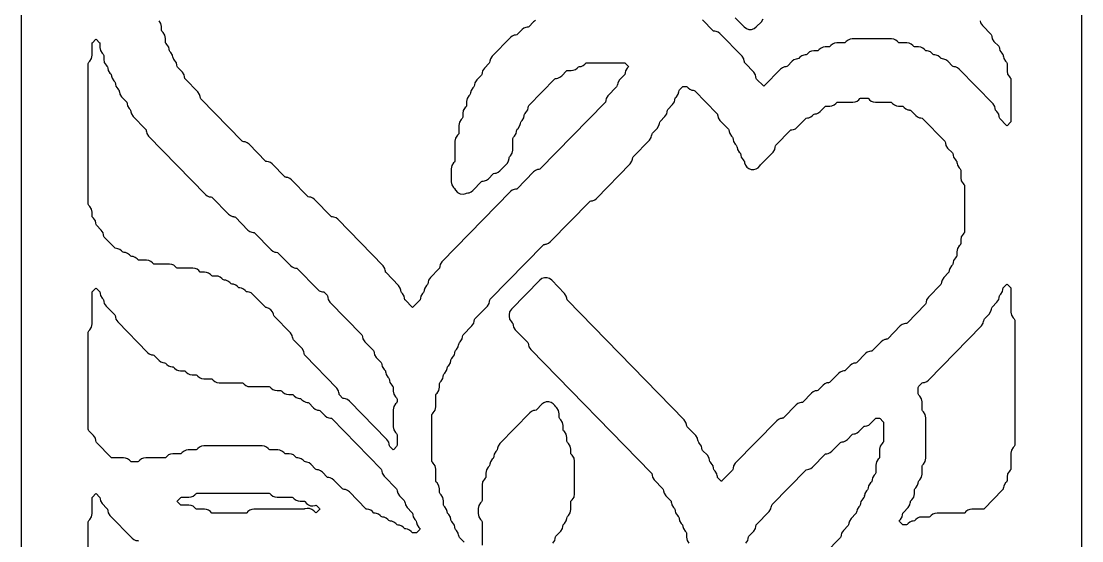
# Model space of a CAD drawing. Header units: millimetres. Extents: x 10 to 410, y 18 to 283.
# Drawn here: x 10 to 73.3, y 199.1 to 230.1 of the extents above; entities that cross this region are included whole.
import ezdxf

# ---------------------------------------------------------------- set-up
doc = ezdxf.new("R2010")
doc.units = ezdxf.units.MM
doc.layers.add('CUT', color=1, linetype='Continuous')

msp = doc.modelspace()

# ---------------------------------------------------------------- linework, layer by layer
at = {"layer": 'CUT'}
for points in [[(60.134, 157), (60.134, 160), (73.2679, 160), (73.2679, 280), (60.134, 280), (60.134, 283), (52.134, 283), (52.134, 280), (31.134, 280), (31.134, 283), (23.134, 283), (23.134, 280), (10, 280), (10, 160), (23.134, 160), (23.134, 157), (31.134, 157), (31.134, 160), (52.134, 160), (52.134, 157)], [(14.088, 227.7533), (14.1933, 227.914), (14.2303, 228.1026), (14.2303, 228.7936), (14.2391, 228.8385), (14.2642, 228.8768), (14.4327, 229.0493), (14.4606, 229.07), (14.4885, 229.0493), (14.657, 228.8768), (14.6821, 228.8385), (14.6908, 228.7936), (14.6908, 228.5742), (14.7278, 228.3856), (14.8331, 228.2248), (14.8872, 228.1694), (14.9123, 228.1312), (14.9211, 228.0862), (14.9211, 227.8668), (14.9581, 227.6782), (15.0634, 227.5175), (15.1175, 227.4621), (15.1426, 227.4238), (15.1607, 227.3313), (15.1638, 227.3319), (15.1884, 227.2066), (15.2937, 227.0459), (15.3478, 226.9905), (15.3729, 226.9522), (15.391, 226.8597), (15.3941, 226.8603), (15.4186, 226.735), (15.524, 226.5743), (15.5781, 226.5189), (15.6032, 226.4806), (15.6213, 226.3881), (15.6244, 226.3887), (15.6489, 226.2635), (15.7543, 226.1027), (15.8084, 226.0473), (15.8335, 226.009), (15.8516, 225.9165), (15.8547, 225.9171), (15.8792, 225.7919), (15.9846, 225.6311), (16.2689, 225.34), (16.294, 225.3017), (16.3122, 225.2092), (16.3152, 225.2098), (16.3398, 225.0845), (16.4451, 224.9238), (16.4992, 224.8684), (16.5243, 224.8301), (16.5424, 224.7376), (16.5455, 224.7382), (16.5701, 224.6129), (16.6754, 224.4522), (17.4204, 223.6894), (17.4455, 223.6512), (17.4636, 223.5586), (17.4667, 223.5592), (17.4912, 223.434), (17.5965, 223.2733), (20.9916, 219.797), (21.0959, 219.7153), (21.218, 219.6639), (21.3031, 219.6525), (21.3028, 219.6507), (21.3673, 219.6421), (21.3923, 219.6225), (22.3733, 218.618), (22.4776, 218.5363), (22.5997, 218.4849), (22.6848, 218.4736), (22.6845, 218.4718), (22.749, 218.4632), (22.774, 218.4436), (23.5248, 217.6749), (23.6291, 217.5932), (23.7512, 217.5418), (23.8362, 217.5304), (23.8359, 217.5286), (23.9004, 217.52), (23.9254, 217.5004), (24.9065, 216.4959), (25.0108, 216.4142), (25.1329, 216.3628), (25.2179, 216.3515), (25.2176, 216.3497), (25.2821, 216.3411), (25.3071, 216.3215), (26.0579, 215.5528), (26.1622, 215.4711), (26.2843, 215.4197), (26.3693, 215.4083), (26.369, 215.4065), (26.4335, 215.3979), (26.4585, 215.3783), (27.6699, 214.138), (27.7742, 214.0563), (27.8963, 214.0049), (27.9813, 213.9936), (27.981, 213.9918), (28.0455, 213.9832), (28.0705, 213.9636), (28.2437, 213.7863), (28.2688, 213.748), (28.2869, 213.6555), (28.29, 213.6561), (28.3145, 213.5308), (28.4198, 213.3701), (30.3162, 211.4284), (30.3413, 211.3901), (30.3594, 211.2976), (30.3625, 211.2982), (30.387, 211.1729), (30.4924, 211.0122), (31.0071, 210.4852), (31.0322, 210.4469), (31.0503, 210.3544), (31.0534, 210.355), (31.0779, 210.2298), (31.1832, 210.069), (31.4676, 209.7779), (31.4927, 209.7396), (31.5108, 209.6471), (31.5139, 209.6477), (31.5385, 209.5224), (31.6438, 209.3617), (31.6979, 209.3063), (31.723, 209.268), (31.7411, 209.1755), (31.7442, 209.1761), (31.7687, 209.0508), (31.8741, 208.8901), (31.9282, 208.8347), (31.9533, 208.7964), (31.9714, 208.7039), (31.9745, 208.7045), (31.999, 208.5793), (32.1044, 208.4185), (32.1585, 208.3631), (32.1836, 208.3248), (32.1924, 208.2799), (32.1924, 208.0605), (32.2293, 207.8719), (32.3347, 207.7111), (32.3888, 207.6558), (32.4139, 207.6175), (32.4226, 207.5726), (32.4226, 207.4338), (32.4139, 207.3888), (32.3888, 207.3506), (32.3347, 207.2952), (32.2293, 207.1344), (32.1924, 206.9458), (32.1924, 205.9384), (32.2293, 205.7498), (32.3347, 205.589), (32.3888, 205.5336), (32.4139, 205.4954), (32.4226, 205.4504), (32.4226, 204.8401), (32.4139, 204.7952), (32.3888, 204.7569), (32.2203, 204.5844), (32.1924, 204.5637), (32.1645, 204.5844), (31.996, 204.7569), (31.9709, 204.7952), (31.9528, 204.8877), (31.9497, 204.8871), (31.9251, 205.0123), (31.8198, 205.1731), (29.5761, 207.4704), (29.4718, 207.5521), (29.3497, 207.6035), (29.2647, 207.6149), (29.2649, 207.6166), (29.2005, 207.6253), (29.1754, 207.6449), (29.0023, 207.8221), (28.9772, 207.8604), (28.9591, 207.9529), (28.956, 207.9523), (28.9315, 208.0776), (28.8261, 208.2383), (26.9297, 210.18), (26.9047, 210.2183), (26.8865, 210.3108), (26.8834, 210.3102), (26.8589, 210.4355), (26.7536, 210.5962), (26.2389, 211.1232), (26.2138, 211.1615), (26.1957, 211.254), (26.1926, 211.2534), (26.1681, 211.3786), (26.0627, 211.5394), (25.0875, 212.5379), (25.0624, 212.5762), (25.0489, 212.645), (24.9959, 212.7906), (24.9009, 212.9129), (24.773, 213.0004), (24.6245, 213.0445), (24.5948, 213.0484), (24.5698, 213.068), (23.819, 213.8367), (23.7147, 213.9184), (23.5926, 213.9698), (23.5076, 213.9812), (23.5078, 213.983), (23.4434, 213.9916), (23.4184, 214.0112), (23.3585, 214.0725), (23.2542, 214.1542), (23.1321, 214.2056), (23.047, 214.217), (23.0473, 214.2188), (22.9828, 214.2274), (22.9578, 214.247), (22.8979, 214.3083), (22.7936, 214.39), (22.6715, 214.4414), (22.5865, 214.4528), (22.5867, 214.4545), (22.5222, 214.4632), (22.4972, 214.4827), (22.4373, 214.5441), (22.333, 214.6258), (22.2109, 214.6772), (22.1259, 214.6885), (22.1261, 214.6903), (22.0617, 214.6989), (22.0367, 214.7185), (21.9768, 214.7799), (21.8725, 214.8616), (21.7504, 214.913), (21.6191, 214.9305), (21.4023, 214.9305), (21.3708, 214.9347), (21.3458, 214.9543), (21.2859, 215.0157), (21.1816, 215.0973), (21.0595, 215.1488), (20.9282, 215.1663), (20.7115, 215.1663), (20.68, 215.1705), (20.655, 215.1901), (20.5951, 215.2515), (20.4908, 215.3331), (20.3687, 215.3846), (20.2374, 215.4021), (19.3298, 215.4021), (19.2983, 215.4063), (19.2733, 215.4259), (19.2134, 215.4872), (19.1091, 215.5689), (18.987, 215.6203), (18.8557, 215.6379), (17.9481, 215.6379), (17.9166, 215.6421), (17.8916, 215.6617), (17.8317, 215.723), (17.7274, 215.8047), (17.6053, 215.8561), (17.474, 215.8737), (17.0269, 215.8737), (16.9955, 215.8779), (16.9704, 215.8975), (16.9105, 215.9588), (16.8062, 216.0405), (16.6841, 216.0919), (16.5991, 216.1033), (16.5994, 216.1051), (16.5349, 216.1137), (16.5099, 216.1333), (16.45, 216.1946), (16.3457, 216.2763), (16.2236, 216.3277), (16.1385, 216.3391), (16.1388, 216.3409), (16.0743, 216.3495), (16.0493, 216.3691), (15.9894, 216.4304), (15.8851, 216.5121), (15.763, 216.5635), (15.678, 216.5749), (15.6782, 216.5766), (15.6138, 216.5853), (15.5887, 216.6049), (14.955, 217.2537), (14.9299, 217.292), (14.9118, 217.3845), (14.9087, 217.3839), (14.8842, 217.5092), (14.7788, 217.6699), (14.4945, 217.9611), (14.4694, 217.9994), (14.4512, 218.0919), (14.4482, 218.0913), (14.4236, 218.2165), (14.3183, 218.3773), (14.2642, 218.4327), (14.2391, 218.471), (14.2303, 218.5159), (14.2303, 218.7353), (14.1933, 218.9239), (14.088, 219.0846), (14.0339, 219.14), (14.0088, 219.1783), (14, 219.2232), (14, 227.6147), (14.0088, 227.6596), (14.0339, 227.6979)], [(14.088, 211.7196), (14.1933, 211.8803), (14.2303, 212.0689), (14.2303, 213.9389), (14.2391, 213.9838), (14.2642, 214.0221), (14.4327, 214.1946), (14.4606, 214.2153), (14.4885, 214.1946), (14.657, 214.0221), (14.6821, 213.9838), (14.7002, 213.8913), (14.7033, 213.8919), (14.7278, 213.7666), (14.8331, 213.6059), (14.8872, 213.5505), (14.9123, 213.5122), (14.9305, 213.4197), (14.9335, 213.4203), (14.9581, 213.295), (15.0634, 213.1343), (15.5781, 212.6073), (15.6032, 212.569), (15.6213, 212.4765), (15.6244, 212.4771), (15.6489, 212.3519), (15.7543, 212.1911), (17.5374, 210.3654), (17.6417, 210.2837), (17.7638, 210.2323), (17.8488, 210.2209), (17.8486, 210.2191), (17.913, 210.2105), (17.9381, 210.1909), (18.2282, 209.8938), (18.3326, 209.8121), (18.4546, 209.7607), (18.5397, 209.7493), (18.5394, 209.7476), (18.6039, 209.7389), (18.6289, 209.7194), (18.6888, 209.658), (18.7931, 209.5763), (18.9152, 209.5249), (19.0002, 209.5136), (19, 209.5118), (19.0645, 209.5032), (19.0895, 209.4836), (19.1494, 209.4222), (19.2537, 209.3405), (19.3758, 209.2891), (19.5071, 209.2716), (19.7238, 209.2716), (19.7553, 209.2674), (19.7803, 209.2478), (19.8402, 209.1864), (19.9445, 209.1048), (20.0666, 209.0533), (20.1979, 209.0358), (20.4147, 209.0358), (20.4462, 209.0316), (20.4712, 209.012), (20.5311, 208.9506), (20.6354, 208.869), (20.7575, 208.8176), (20.8888, 208.8), (21.3358, 208.8), (21.3673, 208.7958), (21.3923, 208.7762), (21.4522, 208.7149), (21.5565, 208.6332), (21.6786, 208.5818), (21.8099, 208.5642), (23.1781, 208.5642), (23.2096, 208.56), (23.2346, 208.5404), (23.2945, 208.4791), (23.3988, 208.3974), (23.5209, 208.346), (23.6522, 208.3284), (24.79, 208.3284), (24.8215, 208.3242), (24.8465, 208.3046), (24.9065, 208.2433), (25.0108, 208.1616), (25.1329, 208.1102), (25.2642, 208.0926), (25.4809, 208.0926), (25.5124, 208.0884), (25.5374, 208.0688), (25.5973, 208.0075), (25.7016, 207.9258), (25.8237, 207.8744), (25.955, 207.8568), (26.1717, 207.8568), (26.2032, 207.8526), (26.2282, 207.833), (26.2882, 207.7717), (26.3925, 207.69), (26.5146, 207.6386), (26.5996, 207.6272), (26.5993, 207.6255), (26.6638, 207.6168), (26.6888, 207.5973), (26.7487, 207.5359), (26.853, 207.4542), (26.9751, 207.4028), (27.0601, 207.3915), (27.0599, 207.3897), (27.1244, 207.3811), (27.1494, 207.3615), (27.4396, 207.0643), (27.5439, 206.9827), (27.666, 206.9312), (27.751, 206.9199), (27.7507, 206.9181), (27.8152, 206.9095), (27.8402, 206.8899), (28.1304, 206.5928), (28.2347, 206.5111), (28.3568, 206.4597), (28.4418, 206.4483), (28.4416, 206.4465), (28.5061, 206.4379), (28.5311, 206.4183), (31.4676, 203.4115), (31.4927, 203.3733), (31.5108, 203.2807), (31.5139, 203.2814), (31.5385, 203.1561), (31.6438, 202.9954), (32.3888, 202.2326), (32.4139, 202.1943), (32.432, 202.1018), (32.4351, 202.1024), (32.4596, 201.9772), (32.5649, 201.8164), (32.8493, 201.5252), (32.8744, 201.4869), (32.8925, 201.3944), (32.8956, 201.395), (32.9202, 201.2698), (33.0255, 201.109), (33.3099, 200.8179), (33.335, 200.7796), (33.3531, 200.6871), (33.3562, 200.6877), (33.3807, 200.5624), (33.4861, 200.4017), (33.5402, 200.3463), (33.5653, 200.308), (33.5834, 200.2155), (33.5865, 200.2161), (33.611, 200.0908), (33.7164, 199.9301), (33.7773, 199.8677), (33.797, 199.84), (33.7773, 199.8123), (33.5973, 199.628), (33.5723, 199.6084), (33.5408, 199.6042), (33.377, 199.6042), (33.3456, 199.6084), (33.3205, 199.628), (33.2606, 199.6894), (33.1563, 199.771), (33.0342, 199.8224), (32.9492, 199.8338), (32.9495, 199.8356), (32.885, 199.8442), (32.86, 199.8638), (32.8001, 199.9251), (32.6958, 200.0068), (32.5737, 200.0582), (32.4887, 200.0696), (32.4889, 200.0714), (32.4244, 200.08), (32.3994, 200.0996), (32.3395, 200.1609), (32.2352, 200.2426), (32.1131, 200.294), (32.0281, 200.3054), (32.0283, 200.3072), (31.9639, 200.3158), (31.9388, 200.3354), (31.8789, 200.3967), (31.7746, 200.4784), (31.6525, 200.5298), (31.5675, 200.5412), (31.5678, 200.543), (31.5033, 200.5516), (31.4783, 200.5712), (31.4184, 200.6325), (31.3141, 200.7142), (31.192, 200.7656), (31.107, 200.777), (31.1072, 200.7788), (31.0427, 200.7874), (31.0177, 200.807), (30.9578, 200.8683), (30.8535, 200.95), (30.7314, 201.0014), (30.6464, 201.0128), (30.6466, 201.0145), (30.5822, 201.0232), (30.5571, 201.0427), (29.5761, 202.0472), (29.4718, 202.1289), (29.3497, 202.1803), (29.2647, 202.1917), (29.2649, 202.1935), (29.2005, 202.2021), (29.1754, 202.2217), (28.655, 202.7546), (28.5507, 202.8363), (28.4286, 202.8877), (28.3436, 202.8991), (28.3438, 202.9009), (28.2793, 202.9095), (28.2543, 202.9291), (27.9641, 203.2262), (27.8598, 203.3079), (27.7377, 203.3593), (27.6527, 203.3707), (27.6529, 203.3724), (27.5885, 203.3811), (27.5635, 203.4006), (27.2733, 203.6978), (27.169, 203.7795), (27.0469, 203.8309), (26.9619, 203.8422), (26.9621, 203.844), (26.8976, 203.8526), (26.8726, 203.8722), (26.8127, 203.9336), (26.7084, 204.0152), (26.5863, 204.0667), (26.5013, 204.078), (26.5015, 204.0798), (26.4371, 204.0884), (26.412, 204.108), (26.3521, 204.1694), (26.2478, 204.251), (26.1257, 204.3024), (25.9944, 204.32), (25.7777, 204.32), (25.7462, 204.3242), (25.7212, 204.3438), (25.6613, 204.4051), (25.557, 204.4868), (25.4349, 204.5382), (25.3036, 204.5558), (24.8566, 204.5558), (24.8251, 204.56), (24.8001, 204.5796), (24.7402, 204.6409), (24.6359, 204.7226), (24.5138, 204.774), (24.3824, 204.7916), (20.8888, 204.7916), (20.7575, 204.774), (20.6354, 204.7226), (20.5311, 204.6409), (20.4712, 204.5796), (20.4462, 204.56), (20.4147, 204.5558), (19.9677, 204.5558), (19.8363, 204.5382), (19.7143, 204.4868), (19.6099, 204.4051), (19.55, 204.3438), (19.525, 204.3242), (19.4935, 204.32), (19.0465, 204.32), (18.9152, 204.3024), (18.7931, 204.251), (18.6888, 204.1694), (18.6289, 204.108), (18.6039, 204.0884), (18.5724, 204.0842), (17.4345, 204.0842), (17.3032, 204.0667), (17.1811, 204.0152), (17.0768, 203.9336), (17.0169, 203.8722), (16.9919, 203.8526), (16.9604, 203.8484), (16.5664, 203.8484), (16.5349, 203.8526), (16.5099, 203.8722), (16.45, 203.9336), (16.3457, 204.0152), (16.2236, 204.0667), (16.0923, 204.0842), (15.415, 204.0842), (15.3835, 204.0884), (15.3585, 204.108), (14.4945, 204.9927), (14.4694, 205.031), (14.4512, 205.1235), (14.4482, 205.1229), (14.4236, 205.2481), (14.3183, 205.4089), (14.0339, 205.7), (14.0088, 205.7383), (14, 205.7832), (14, 211.581), (14.0088, 211.6259), (14.0339, 211.6642)], [(62.5528, 200.5624), (62.5773, 200.6877), (62.5804, 200.6871), (62.5985, 200.7796), (62.6236, 200.8179), (62.908, 201.109), (63.0134, 201.2698), (63.0379, 201.395), (63.041, 201.3944), (63.0591, 201.4869), (63.0842, 201.5252), (63.1383, 201.5806), (63.2436, 201.7414), (63.2806, 201.93), (63.2806, 202.1494), (63.2894, 202.1943), (63.3145, 202.2326), (63.3686, 202.288), (63.4739, 202.4487), (63.4985, 202.574), (63.5015, 202.5734), (63.5197, 202.6659), (63.5448, 202.7042), (63.5989, 202.7596), (63.7042, 202.9203), (63.7412, 203.1089), (63.7412, 203.5641), (63.75, 203.609), (63.775, 203.6473), (63.8291, 203.7027), (63.9345, 203.8635), (63.9714, 204.0521), (63.9714, 206.4742), (63.9345, 206.6628), (63.8291, 206.8236), (63.775, 206.879), (63.75, 206.9173), (63.7412, 206.9622), (63.7412, 207.4174), (63.7042, 207.606), (63.5989, 207.7667), (63.5448, 207.8221), (63.5197, 207.8604), (63.5109, 207.9053), (63.5109, 208.2799), (63.5197, 208.3248), (63.5448, 208.3631), (63.7179, 208.5404), (63.7429, 208.56), (63.8074, 208.5686), (63.8072, 208.5704), (63.8922, 208.5818), (64.0143, 208.6332), (64.1186, 208.7149), (67.2834, 211.9554), (67.3887, 212.1161), (67.4133, 212.2414), (67.4164, 212.2407), (67.4345, 212.3333), (67.4596, 212.3715), (67.744, 212.6627), (67.8493, 212.8235), (67.8738, 212.9487), (67.8769, 212.9481), (67.895, 213.0406), (67.9201, 213.0789), (68.2045, 213.3701), (68.3099, 213.5308), (68.3344, 213.6561), (68.3375, 213.6555), (68.3556, 213.748), (68.3807, 213.7863), (68.4348, 213.8417), (68.5402, 214.0024), (68.5647, 214.1277), (68.5678, 214.1271), (68.5859, 214.2196), (68.611, 214.2579), (68.7795, 214.4304), (68.8074, 214.4511), (68.8353, 214.4304), (69.0038, 214.2579), (69.0289, 214.2196), (69.0377, 214.1747), (69.0377, 212.7763), (69.0746, 212.5877), (69.18, 212.4269), (69.2341, 212.3715), (69.2592, 212.3333), (69.2679, 212.2883), (69.2679, 204.8401), (69.2592, 204.7952), (69.2341, 204.7569), (69.18, 204.7015), (69.0746, 204.5407), (69.0377, 204.3521), (69.0377, 203.4253), (69.0289, 203.3804), (69.0038, 203.3421), (68.9497, 203.2867), (68.8443, 203.126), (68.8074, 202.9374), (68.8074, 202.718), (68.7986, 202.6731), (68.7735, 202.6348), (68.7194, 202.5794), (68.614, 202.4186), (68.5895, 202.2934), (68.5864, 202.294), (68.5683, 202.2015), (68.5432, 202.1632), (67.4489, 201.0427), (67.4239, 201.0232), (67.3924, 201.0189), (66.7151, 201.0189), (66.5838, 201.0014), (66.4617, 200.95), (66.3574, 200.8683), (66.2975, 200.807), (66.2725, 200.7874), (66.241, 200.7832), (64.6426, 200.7832), (64.5113, 200.7656), (64.3892, 200.7142), (64.2849, 200.6325), (64.225, 200.5712), (64.1999, 200.5516), (64.1685, 200.5474), (63.7214, 200.5474), (63.5901, 200.5298), (63.468, 200.4784), (63.3637, 200.3967), (63.3038, 200.3354), (63.2788, 200.3158), (63.2143, 200.3072), (63.2146, 200.3054), (63.1296, 200.294), (63.0075, 200.2426), (62.9032, 200.1609), (62.8433, 200.0996), (62.8182, 200.08), (62.7868, 200.0758), (62.623, 200.0758), (62.5915, 200.08), (62.5665, 200.0996), (62.3865, 200.2839), (62.3668, 200.3116), (62.3865, 200.3393), (62.4474, 200.4017)], [(19.5286, 201.7221), (19.5601, 201.7263), (20.0071, 201.7263), (20.1384, 201.7439), (20.2605, 201.7953), (20.3648, 201.877), (20.4247, 201.9383), (20.4497, 201.9579), (20.4812, 201.9621), (24.79, 201.9621), (24.8215, 201.9579), (24.8465, 201.9383), (24.9065, 201.877), (25.0108, 201.7953), (25.1329, 201.7439), (25.2642, 201.7263), (26.1717, 201.7263), (26.2032, 201.7221), (26.2282, 201.7025), (26.2882, 201.6412), (26.3925, 201.5595), (26.5146, 201.5081), (26.6459, 201.4905), (26.8626, 201.4905), (26.8941, 201.4863), (26.9191, 201.4667), (27.0253, 201.358), (27.1353, 201.273), (27.2645, 201.2216), (27.4029, 201.2077), (27.5397, 201.2326), (27.5856, 201.2477), (27.6146, 201.2262), (27.7899, 201.0467), (27.8097, 201.0189), (27.7899, 200.9912), (27.6146, 200.8117), (27.5867, 200.7911), (27.5588, 200.8117), (27.4568, 200.9162), (27.3381, 201.006), (27.1981, 201.0569), (27.0494, 201.0643), (26.905, 201.0276), (26.8947, 201.0232), (26.8626, 201.0189), (23.8825, 201.0189), (23.7512, 201.0014), (23.6291, 200.95), (23.5248, 200.8683), (23.4649, 200.807), (23.4398, 200.7874), (23.4083, 200.7832), (21.4023, 200.7832), (21.3708, 200.7874), (21.3458, 200.807), (21.2859, 200.8683), (21.1816, 200.95), (21.0595, 201.0014), (20.9282, 201.0189), (20.4812, 201.0189), (20.4497, 201.0232), (20.4247, 201.0427), (20.3648, 201.1041), (20.2605, 201.1858), (20.1384, 201.2372), (20.0071, 201.2547), (19.5601, 201.2547), (19.5286, 201.2589), (19.5036, 201.2785), (19.3236, 201.4628), (19.3038, 201.4905), (19.3236, 201.5183), (19.5036, 201.7025)]]:
    msp.add_lwpolyline(points, close=True, dxfattribs=at)
for points in [[(52.5996, 230.3469), (53.1358, 229.7978), (53.2634, 229.7033), (53.4142, 229.6535), (53.5729, 229.6535), (53.7237, 229.7033), (53.8513, 229.7978), (54.1573, 230.1111), (54.2626, 230.2719)], [(40.67, 230.1879), (40.5657, 230.1062), (40.2755, 229.8091), (40.2505, 229.7895), (40.186, 229.7809), (40.1863, 229.7791), (40.1013, 229.7677), (39.9792, 229.7163), (39.8749, 229.6346), (39.5847, 229.3375), (39.5597, 229.3179), (39.4952, 229.3093), (39.4954, 229.3075), (39.4104, 229.2961), (39.2883, 229.2447), (39.184, 229.163), (38.0917, 228.0446), (37.9864, 227.8839), (37.9619, 227.7586), (37.9588, 227.7593), (37.9406, 227.6667), (37.9156, 227.6285), (37.6312, 227.3373), (37.5258, 227.1765), (37.5013, 227.0513), (37.4982, 227.0519), (37.4801, 226.9594), (37.455, 226.9211), (37.1706, 226.6299), (37.0653, 226.4692), (37.0407, 226.3439), (37.0376, 226.3445), (37.0195, 226.252), (36.9944, 226.2137), (36.9403, 226.1583), (36.835, 225.9976), (36.8104, 225.8723), (36.8074, 225.8729), (36.7892, 225.7804), (36.7641, 225.7421), (36.71, 225.6867), (36.6047, 225.526), (36.5677, 225.3374), (36.5677, 225.118), (36.5589, 225.0731), (36.5339, 225.0348), (36.4798, 224.9794), (36.3744, 224.8186), (36.3375, 224.63), (36.3375, 224.4106), (36.3287, 224.3657), (36.3036, 224.3274), (36.2495, 224.272), (36.1441, 224.1113), (36.1072, 223.9227), (36.1072, 223.4674), (36.0984, 223.4225), (36.0733, 223.3842), (36.0192, 223.3289), (35.9138, 223.1681), (35.8769, 222.9795), (35.8769, 221.8169), (35.8681, 221.772), (35.843, 221.7337), (35.7889, 221.6783), (35.6836, 221.5176), (35.6466, 221.329), (35.6466, 220.5573), (35.6836, 220.3687), (35.7889, 220.208), (35.843, 220.1526), (35.9128, 220.0461), (36.0311, 219.9201), (36.1852, 219.8419), (36.3567, 219.8208), (36.5251, 219.8594), (36.5689, 219.8778), (36.634, 219.8865), (36.6337, 219.8883), (36.7188, 219.8997), (36.8409, 219.9511), (36.9452, 220.0328), (37.4656, 220.5657), (37.4907, 220.5853), (37.5551, 220.5939), (37.5549, 220.5957), (37.6399, 220.607), (37.762, 220.6584), (37.8663, 220.7401), (38.1565, 221.0373), (38.1815, 221.0568), (38.246, 221.0655), (38.2457, 221.0672), (38.3307, 221.0786), (38.4528, 221.13), (38.5571, 221.2117), (38.8473, 221.5088), (38.9091, 221.5572), (39.0123, 221.6668), (39.0782, 221.8021), (39.1009, 221.9509), (39.1009, 221.9557), (39.1097, 222.0006), (39.1347, 222.0389), (39.1888, 222.0943), (39.2942, 222.255), (39.3311, 222.4437), (39.3311, 223.1347), (39.3399, 223.1796), (39.365, 223.2179), (39.4191, 223.2733), (39.5245, 223.434), (39.549, 223.5592), (39.5521, 223.5586), (39.5702, 223.6512), (39.5953, 223.6894), (39.6494, 223.7448), (39.7548, 223.9056), (39.7793, 224.0308), (39.7824, 224.0302), (39.8005, 224.1227), (39.8256, 224.161), (39.8797, 224.2164), (39.9851, 224.3772), (40.0096, 224.5024), (40.0127, 224.5018), (40.0308, 224.5943), (40.0559, 224.6326), (40.11, 224.688), (40.2153, 224.8487), (40.2399, 224.974), (40.243, 224.9734), (40.2611, 225.0659), (40.2862, 225.1042), (41.841, 226.6962), (41.866, 226.7158), (41.9305, 226.7244), (41.9303, 226.7262), (42.0153, 226.7376), (42.1374, 226.789), (42.2417, 226.8706), (42.5319, 227.1678), (42.5569, 227.1874), (42.5884, 227.1916), (42.8051, 227.1916), (42.9364, 227.2091), (43.0585, 227.2605), (43.1628, 227.3422), (43.2227, 227.4036), (43.2477, 227.4232), (43.3122, 227.4318), (43.312, 227.4336), (43.397, 227.4449), (43.5191, 227.4963), (43.6234, 227.578), (43.6833, 227.6394), (43.7083, 227.6589), (43.7398, 227.6632), (45.9761, 227.6632), (46.0076, 227.6589), (46.0326, 227.6394), (46.2126, 227.4551), (46.2323, 227.4274), (46.2126, 227.3996), (46.1516, 227.3373), (46.0463, 227.1765), (46.0218, 227.0513), (46.0187, 227.0519), (46.0006, 226.9594), (45.9755, 226.9211), (45.6911, 226.6299), (45.5857, 226.4692), (45.5612, 226.3439), (45.5581, 226.3445), (45.54, 226.252), (45.5149, 226.2137), (45.0002, 225.6867), (44.8949, 225.526), (44.8703, 225.4008), (44.8673, 225.4014), (44.8491, 225.3088), (44.8241, 225.2706), (40.9664, 221.3206), (40.9414, 221.3011), (40.8769, 221.2924), (40.8771, 221.2907), (40.7921, 221.2793), (40.67, 221.2279), (40.5657, 221.1462), (39.5847, 220.1417), (39.5597, 220.1221), (39.4952, 220.1135), (39.4954, 220.1117), (39.4104, 220.1003), (39.2883, 220.0489), (39.184, 219.9672), (35.0981, 215.7836), (34.9927, 215.6228), (34.9682, 215.4976), (34.9651, 215.4982), (34.947, 215.4057), (34.9219, 215.3674), (34.4072, 214.8404), (34.3019, 214.6797), (34.2773, 214.5544), (34.2742, 214.555), (34.2561, 214.4625), (34.231, 214.4242), (34.1769, 214.3689), (34.0716, 214.2081), (34.047, 214.0829), (34.044, 214.0835), (34.0258, 213.991), (34.0007, 213.9527), (33.9466, 213.8973), (33.8413, 213.7365), (33.8168, 213.6113), (33.8137, 213.6119), (33.7956, 213.5194), (33.7705, 213.4811), (33.3717, 213.0728), (33.3438, 213.0521), (33.3159, 213.0728), (32.9171, 213.4811), (32.892, 213.5194), (32.8739, 213.6119), (32.8708, 213.6113), (32.8463, 213.7365), (32.7409, 213.8973), (32.6868, 213.9527), (32.6617, 213.991), (32.6436, 214.0835), (32.6405, 214.0829), (32.616, 214.2081), (32.5106, 214.3689), (31.7657, 215.1316), (31.7406, 215.1699), (31.7225, 215.2624), (31.7194, 215.2618), (31.6949, 215.3871), (31.5895, 215.5478), (28.8852, 218.3167), (28.7809, 218.3984), (28.6589, 218.4498), (28.5738, 218.4612), (28.5741, 218.463), (28.5096, 218.4716), (28.4846, 218.4912), (27.5036, 219.4957), (27.3992, 219.5773), (27.2772, 219.6288), (27.1921, 219.6401), (27.1924, 219.6419), (27.1279, 219.6505), (27.1029, 219.6701), (26.1219, 220.6746), (26.0175, 220.7563), (25.8955, 220.8077), (25.8104, 220.8191), (25.8107, 220.8209), (25.7462, 220.8295), (25.7212, 220.8491), (24.9704, 221.6178), (24.8661, 221.6995), (24.744, 221.7509), (24.659, 221.7622), (24.6593, 221.764), (24.5948, 221.7726), (24.5698, 221.7922), (23.5887, 222.7967), (23.4844, 222.8784), (23.3623, 222.9298), (23.2773, 222.9412), (23.2776, 222.943), (23.2131, 222.9516), (23.1881, 222.9712), (20.7121, 225.5064), (20.687, 225.5446), (20.6689, 225.6371), (20.6658, 225.6365), (20.6413, 225.7618), (20.5359, 225.9225), (19.791, 226.6853), (19.7659, 226.7236), (19.7478, 226.8161), (19.7447, 226.8155), (19.7201, 226.9407), (19.6148, 227.1015), (19.3304, 227.3927), (19.3053, 227.431), (19.2872, 227.5235), (19.2841, 227.5229), (19.2596, 227.6481), (19.1542, 227.8089), (19.1001, 227.8642), (19.075, 227.9025), (19.0569, 227.995), (19.0538, 227.9944), (19.0293, 228.1197), (18.9239, 228.2804), (18.8698, 228.3358), (18.8447, 228.3741), (18.8266, 228.4666), (18.8235, 228.466), (18.799, 228.5913), (18.6937, 228.752), (18.6395, 228.8074), (18.6145, 228.8457), (18.6057, 228.8906), (18.6057, 229.11), (18.5687, 229.2986), (18.4634, 229.4594), (18.4093, 229.5148), (18.3842, 229.5531), (18.3754, 229.598), (18.3754, 229.8174), (18.3384, 230.006), (18.2331, 230.1667)], [(67.2078, 230.1614), (67.2323, 230.0361), (67.3377, 229.8754), (67.8524, 229.3484), (67.8775, 229.3101), (67.8956, 229.2176), (67.8987, 229.2182), (67.9232, 229.0929), (68.0285, 228.9322), (68.3129, 228.641), (68.338, 228.6027), (68.3561, 228.5102), (68.3592, 228.5108), (68.3838, 228.3856), (68.4891, 228.2248), (68.5432, 228.1694), (68.5683, 228.1312), (68.5864, 228.0386), (68.5895, 228.0392), (68.614, 227.914), (68.7194, 227.7533), (68.7735, 227.6979), (68.7986, 227.6596), (68.8074, 227.6147), (68.8074, 227.1594), (68.8443, 226.9708), (68.9497, 226.8101), (69.0038, 226.7547), (69.0289, 226.7164), (69.0377, 226.6715), (69.0377, 224.1748), (69.0289, 224.1299), (69.0038, 224.0916), (68.8353, 223.9191), (68.8074, 223.8984), (68.7795, 223.9191), (68.3807, 224.3274), (68.3556, 224.3657), (68.3375, 224.4582), (68.3344, 224.4576), (68.3099, 224.5828), (68.2045, 224.7436), (68.1504, 224.799), (68.1253, 224.8373), (68.1072, 224.9298), (68.1041, 224.9292), (68.0796, 225.0544), (67.9742, 225.2152), (65.9608, 227.2767), (65.8565, 227.3584), (65.7344, 227.4098), (65.6494, 227.4212), (65.6497, 227.423), (65.5852, 227.4316), (65.5602, 227.4512), (65.27, 227.7483), (65.1657, 227.83), (65.0436, 227.8814), (64.9586, 227.8928), (64.9588, 227.8945), (64.8943, 227.9032), (64.8693, 227.9227), (64.8094, 227.9841), (64.7051, 228.0658), (64.583, 228.1172), (64.498, 228.1285), (64.4982, 228.1303), (64.4338, 228.1389), (64.4088, 228.1585), (64.3489, 228.2199), (64.2445, 228.3016), (64.1225, 228.353), (64.0374, 228.3643), (64.0377, 228.3661), (63.9732, 228.3747), (63.9482, 228.3943), (63.8883, 228.4557), (63.784, 228.5373), (63.6619, 228.5888), (63.5306, 228.6063), (63.3139, 228.6063), (63.2824, 228.6105), (63.2573, 228.6301), (63.1974, 228.6915), (63.0931, 228.7731), (62.971, 228.8246), (62.8397, 228.8421), (62.3927, 228.8421), (62.3612, 228.8463), (62.3362, 228.8659), (62.2763, 228.9272), (62.172, 229.0089), (62.0499, 229.0603), (61.9186, 229.0779), (59.5764, 229.0779), (59.445, 229.0603), (59.3229, 229.0089), (59.2186, 228.9272), (59.1587, 228.8659), (59.1337, 228.8463), (59.1022, 228.8421), (58.6552, 228.8421), (58.5239, 228.8246), (58.4018, 228.7731), (58.2975, 228.6915), (58.2376, 228.6301), (58.2126, 228.6105), (58.1811, 228.6063), (57.9644, 228.6063), (57.8331, 228.5888), (57.711, 228.5373), (57.6067, 228.4557), (57.5468, 228.3943), (57.5217, 228.3747), (57.4902, 228.3705), (57.2735, 228.3705), (57.1422, 228.353), (57.0201, 228.3016), (56.9158, 228.2199), (56.8559, 228.1585), (56.8309, 228.1389), (56.7664, 228.1303), (56.7667, 228.1285), (56.6816, 228.1172), (56.5596, 228.0658), (56.4552, 227.9841), (56.3953, 227.9227), (56.3703, 227.9032), (56.3059, 227.8945), (56.3061, 227.8928), (56.2211, 227.8814), (56.099, 227.83), (55.9947, 227.7483), (55.7045, 227.4512), (55.6795, 227.4316), (55.615, 227.423), (55.6152, 227.4212), (55.5302, 227.4098), (55.4081, 227.3584), (55.3038, 227.2767), (54.3275, 226.277), (54.2995, 226.2563), (54.2716, 226.277), (53.8729, 226.6853), (53.8478, 226.7236), (53.8297, 226.8161), (53.8266, 226.8155), (53.802, 226.9407), (53.6967, 227.1015), (53.182, 227.6285), (53.1569, 227.6667), (53.1388, 227.7593), (53.1357, 227.7586), (53.1112, 227.8839), (53.0058, 228.0446), (51.6833, 229.3988), (51.579, 229.4805), (51.4569, 229.5319), (51.3719, 229.5433), (51.3721, 229.5451), (51.3076, 229.5537), (51.2826, 229.5733), (50.6489, 230.2221)], [(36.4255, 199.0425), (36.1411, 199.3337), (36.116, 199.372), (36.0979, 199.4645), (36.0948, 199.4639), (36.0702, 199.5892), (35.9649, 199.7499), (35.9108, 199.8053), (35.8857, 199.8436), (35.8676, 199.9361), (35.8645, 199.9355), (35.84, 200.0607), (35.7346, 200.2215), (35.6805, 200.2769), (35.6554, 200.3152), (35.6373, 200.4077), (35.6342, 200.4071), (35.6097, 200.5323), (35.5043, 200.6931), (35.4502, 200.7485), (35.4251, 200.7867), (35.407, 200.8793), (35.4039, 200.8786), (35.3794, 201.0039), (35.274, 201.1646), (35.2199, 201.22), (35.1948, 201.2583), (35.186, 201.3032), (35.186, 201.5227), (35.1491, 201.7113), (35.0438, 201.872), (34.9897, 201.9274), (34.9646, 201.9657), (34.9558, 202.0106), (34.9558, 202.23), (34.9188, 202.4186), (34.8135, 202.5794), (34.7594, 202.6348), (34.7343, 202.6731), (34.7255, 202.718), (34.7255, 203.409), (34.6885, 203.5976), (34.5832, 203.7583), (34.5291, 203.8137), (34.504, 203.852), (34.4952, 203.8969), (34.4952, 206.6294), (34.504, 206.6743), (34.5291, 206.7126), (34.5832, 206.768), (34.6885, 206.9287), (34.7255, 207.1173), (34.7255, 207.8083), (34.7343, 207.8533), (34.7594, 207.8915), (34.8135, 207.9469), (34.9188, 208.1077), (34.9558, 208.2963), (34.9558, 208.5157), (34.9646, 208.5606), (34.9897, 208.5989), (35.0438, 208.6543), (35.1491, 208.815), (35.1736, 208.9403), (35.1767, 208.9397), (35.1948, 209.0322), (35.2199, 209.0705), (35.274, 209.1259), (35.3794, 209.2866), (35.4039, 209.4119), (35.407, 209.4113), (35.4251, 209.5038), (35.4502, 209.5421), (35.5043, 209.5975), (35.6097, 209.7582), (35.6342, 209.8835), (35.6373, 209.8829), (35.6554, 209.9754), (35.6805, 210.0136), (35.7346, 210.069), (35.84, 210.2298), (35.8645, 210.355), (35.8676, 210.3544), (35.8857, 210.4469), (35.9108, 210.4852), (35.9649, 210.5406), (36.0702, 210.7014), (36.0948, 210.8266), (36.0979, 210.826), (36.116, 210.9185), (36.1411, 210.9568), (36.1952, 211.0122), (36.3005, 211.1729), (36.3251, 211.2982), (36.3281, 211.2976), (36.3463, 211.3901), (36.3714, 211.4284), (36.886, 211.9554), (36.9914, 212.1161), (37.0159, 212.2414), (37.019, 212.2407), (37.0371, 212.3333), (37.0622, 212.3715), (37.8072, 213.1343), (37.9125, 213.295), (37.937, 213.4203), (37.9401, 213.4197), (37.9582, 213.5122), (37.9833, 213.5505), (41.1502, 216.793), (41.1752, 216.8126), (41.2396, 216.8212), (41.2394, 216.823), (41.3244, 216.8344), (41.4465, 216.8858), (41.5508, 216.9675), (43.9136, 219.3867), (43.9386, 219.4063), (44.003, 219.4149), (44.0028, 219.4167), (44.0878, 219.4281), (44.2099, 219.4795), (44.3142, 219.5612), (46.3276, 221.6227), (46.433, 221.7835), (46.4575, 221.9087), (46.4606, 221.9081), (46.4787, 222.0006), (46.5038, 222.0389), (47.479, 223.0375), (47.5844, 223.1982), (47.6089, 223.3235), (47.612, 223.3229), (47.6301, 223.4154), (47.6552, 223.4536), (47.9396, 223.7448), (48.045, 223.9056), (48.0695, 224.0308), (48.0726, 224.0302), (48.0907, 224.1227), (48.1158, 224.161), (48.4002, 224.4522), (48.5055, 224.6129), (48.5301, 224.7382), (48.5331, 224.7376), (48.5513, 224.8301), (48.5764, 224.8684), (48.8607, 225.1596), (48.9661, 225.3203), (48.9906, 225.4456), (48.9937, 225.445), (49.0118, 225.5375), (49.0369, 225.5758), (49.091, 225.6311), (49.1964, 225.7919), (49.2209, 225.9171), (49.224, 225.9165), (49.2421, 226.009), (49.2672, 226.0473), (49.4404, 226.2246), (49.4654, 226.2442), (49.4969, 226.2484), (49.6606, 226.2484), (49.6921, 226.2442), (49.7171, 226.2246), (49.777, 226.1633), (49.8813, 226.0816), (50.0034, 226.0302), (50.0884, 226.0188), (50.0882, 226.017), (50.1527, 226.0084), (50.1777, 225.9888), (51.5023, 224.6326), (51.5274, 224.5943), (51.5455, 224.5018), (51.5486, 224.5024), (51.5731, 224.3772), (51.6784, 224.2164), (52.1931, 223.6894), (52.2182, 223.6512), (52.2363, 223.5586), (52.2394, 223.5592), (52.2639, 223.434), (52.3693, 223.2733), (52.4234, 223.2179), (52.4485, 223.1796), (52.4666, 223.0871), (52.4697, 223.0877), (52.4942, 222.9624), (52.5996, 222.8017), (52.6537, 222.7463), (52.6788, 222.708), (52.6969, 222.6155), (52.7, 222.6161), (52.7245, 222.4908), (52.8299, 222.3301), (52.884, 222.2747), (52.9091, 222.2364), (52.9272, 222.1439), (52.9303, 222.1445), (52.9548, 222.0193), (53.0601, 221.8585), (53.1142, 221.8031), (53.1393, 221.7648), (53.1549, 221.6853), (53.2043, 221.5463), (53.292, 221.4278), (53.4106, 221.34), (53.5495, 221.2907), (53.6968, 221.284), (53.8397, 221.3205), (53.9656, 221.3972), (54.0638, 221.5073), (54.1032, 221.5673), (54.8481, 222.3301), (54.9535, 222.4908), (54.978, 222.6161), (54.9811, 222.6155), (54.9992, 222.708), (55.0243, 222.7463), (55.8883, 223.6309), (55.9133, 223.6505), (55.9778, 223.6591), (55.9775, 223.6609), (56.0625, 223.6723), (56.1846, 223.7237), (56.2889, 223.8054), (56.8094, 224.3383), (56.8344, 224.3579), (56.8989, 224.3665), (56.8987, 224.3683), (56.9837, 224.3797), (57.1058, 224.4311), (57.2101, 224.5128), (57.27, 224.5741), (57.295, 224.5937), (57.3595, 224.6023), (57.3592, 224.6041), (57.4442, 224.6154), (57.5663, 224.6669), (57.6706, 224.7485), (57.9608, 225.0457), (57.9858, 225.0653), (58.0173, 225.0695), (58.2341, 225.0695), (58.3654, 225.087), (58.4875, 225.1384), (58.5918, 225.2201), (58.6517, 225.2815), (58.6767, 225.3011), (58.7082, 225.3053), (59.6158, 225.3053), (59.7471, 225.3228), (59.8692, 225.3742), (59.9735, 225.4559), (60.0334, 225.5173), (60.0584, 225.5368), (60.0899, 225.5411), (60.4839, 225.5411), (60.5154, 225.5368), (60.5404, 225.5173), (60.6003, 225.4559), (60.7046, 225.3742), (60.8267, 225.3228), (60.958, 225.3053), (61.8656, 225.3053), (61.8971, 225.3011), (61.9221, 225.2815), (61.982, 225.2201), (62.0863, 225.1384), (62.2084, 225.087), (62.3397, 225.0695), (62.5565, 225.0695), (62.588, 225.0653), (62.613, 225.0457), (62.6729, 224.9843), (62.7772, 224.9027), (62.8993, 224.8512), (62.9843, 224.8399), (62.9841, 224.8381), (63.0485, 224.8295), (63.0735, 224.8099), (63.3637, 224.5128), (63.468, 224.4311), (63.5901, 224.3797), (63.6752, 224.3683), (63.6749, 224.3665), (63.7394, 224.3579), (63.7644, 224.3383), (65.089, 222.9821), (65.1141, 222.9438), (65.1322, 222.8513), (65.1353, 222.8519), (65.1598, 222.7266), (65.2651, 222.5659), (65.5495, 222.2747), (65.5746, 222.2364), (65.5927, 222.1439), (65.5958, 222.1445), (65.6204, 222.0193), (65.7257, 221.8585), (65.7798, 221.8031), (65.8049, 221.7648), (65.823, 221.6723), (65.8261, 221.6729), (65.8506, 221.5477), (65.956, 221.3869), (66.0101, 221.3315), (66.0352, 221.2933), (66.044, 221.2483), (66.044, 220.7931), (66.0809, 220.6045), (66.1863, 220.4438), (66.2404, 220.3884), (66.2655, 220.3501), (66.2743, 220.3052), (66.2743, 217.5727), (66.2655, 217.5278), (66.2404, 217.4895), (66.1863, 217.4341), (66.0809, 217.2734), (66.044, 217.0848), (66.044, 216.8653), (66.0352, 216.8204), (66.0101, 216.7821), (65.956, 216.7267), (65.8506, 216.566), (65.8137, 216.3774), (65.8137, 216.158), (65.8049, 216.1131), (65.7798, 216.0748), (65.7257, 216.0194), (65.6204, 215.8586), (65.5958, 215.7334), (65.5927, 215.734), (65.5746, 215.6415), (65.5495, 215.6032), (65.4954, 215.5478), (65.3901, 215.3871), (65.3655, 215.2618), (65.3625, 215.2624), (65.3443, 215.1699), (65.3192, 215.1316), (65.0349, 214.8404), (64.9295, 214.6797), (64.905, 214.5544), (64.9019, 214.555), (64.8838, 214.4625), (64.8587, 214.4242), (64.1137, 213.6615), (64.0084, 213.5007), (63.9838, 213.3755), (63.9808, 213.3761), (63.9626, 213.2836), (63.9376, 213.2453), (62.8433, 212.1249), (62.8182, 212.1053), (62.7538, 212.0966), (62.754, 212.0949), (62.669, 212.0835), (62.5469, 212.0321), (62.4426, 211.9504), (61.6918, 211.1817), (61.6668, 211.1621), (61.6024, 211.1535), (61.6026, 211.1517), (61.5176, 211.1403), (61.3955, 211.0889), (61.2912, 211.0072), (60.7707, 210.4743), (60.7457, 210.4547), (60.6812, 210.4461), (60.6815, 210.4443), (60.5965, 210.433), (60.4744, 210.3816), (60.3701, 210.2999), (59.8496, 209.767), (59.8246, 209.7474), (59.7601, 209.7388), (59.7603, 209.737), (59.6753, 209.7256), (59.5532, 209.6742), (59.4489, 209.5925), (59.1587, 209.2954), (59.1337, 209.2758), (59.0693, 209.2672), (59.0695, 209.2654), (58.9845, 209.254), (58.8624, 209.2026), (58.7581, 209.1209), (58.2376, 208.588), (58.2126, 208.5684), (58.1481, 208.5598), (58.1484, 208.558), (58.0633, 208.5467), (57.9412, 208.4952), (57.8369, 208.4136), (57.5468, 208.1164), (57.5217, 208.0968), (57.4573, 208.0882), (57.4575, 208.0864), (57.3725, 208.0751), (57.2504, 208.0237), (57.1461, 207.942), (56.6256, 207.4091), (56.6006, 207.3895), (56.5361, 207.3809), (56.5364, 207.3791), (56.4514, 207.3677), (56.3293, 207.3163), (56.225, 207.2346), (55.4742, 206.4659), (55.4492, 206.4463), (55.3847, 206.4377), (55.385, 206.4359), (55.2999, 206.4246), (55.1779, 206.3731), (55.0735, 206.2915), (52.5996, 203.7583), (52.4942, 203.5976), (52.4697, 203.4723), (52.4666, 203.4729), (52.4485, 203.3804), (52.4234, 203.3421), (51.7943, 202.6981), (51.7664, 202.6774), (51.7385, 202.6981), (51.57, 202.8706), (51.5449, 202.9088), (51.5268, 203.0014), (51.5237, 203.0008), (51.4992, 203.126), (51.3939, 203.2867), (51.3398, 203.3421), (51.3147, 203.3804), (51.2965, 203.4729), (51.2935, 203.4723), (51.2689, 203.5976), (51.1636, 203.7583), (51.1095, 203.8137), (51.0844, 203.852), (51.0663, 203.9445), (51.0632, 203.9439), (51.0386, 204.0692), (50.9333, 204.2299), (50.6489, 204.5211), (50.6238, 204.5594), (50.6057, 204.6519), (50.6026, 204.6513), (50.5781, 204.7765), (50.4727, 204.9373), (50.4186, 204.9927), (50.3935, 205.031), (50.3754, 205.1235), (50.3723, 205.1229), (50.3478, 205.2481), (50.2424, 205.4089), (49.7278, 205.9358), (49.7027, 205.9741), (49.6846, 206.0666), (49.6815, 206.066), (49.6569, 206.1913), (49.5516, 206.352), (42.589, 213.4811), (42.5639, 213.5194), (42.5458, 213.6119), (42.5427, 213.6113), (42.5182, 213.7365), (42.4128, 213.8973), (41.6463, 214.6822), (41.5187, 214.7767), (41.3679, 214.8265), (41.2092, 214.8265), (41.0584, 214.7767), (40.9308, 214.6822), (39.2432, 212.9541), (39.1378, 212.7934), (39.1009, 212.6048), (39.1009, 212.5405), (39.1378, 212.3519), (39.2432, 212.1911), (39.2973, 212.1358), (39.3223, 212.0975), (39.3405, 212.005), (39.3436, 212.0056), (39.3681, 211.8803), (39.4734, 211.7196), (40.2184, 210.9568), (40.2435, 210.9185), (40.2616, 210.826), (40.2647, 210.8266), (40.2892, 210.7014), (40.3946, 210.5406), (47.5874, 203.1758), (47.6125, 203.1375), (47.6307, 203.045), (47.6337, 203.0456), (47.6583, 202.9203), (47.7636, 202.7596), (48.2783, 202.2326), (48.3034, 202.1943), (48.3215, 202.1018), (48.3246, 202.1024), (48.3491, 201.9772), (48.4545, 201.8164), (48.7389, 201.5252), (48.764, 201.4869), (48.7821, 201.3944), (48.7852, 201.395), (48.8097, 201.2698), (48.915, 201.109), (48.9691, 201.0536), (48.9942, 201.0154), (49.0124, 200.9229), (49.0154, 200.9235), (49.04, 200.7982), (49.1453, 200.6375), (49.1994, 200.5821), (49.2245, 200.5438), (49.2426, 200.4513), (49.2457, 200.4519), (49.2703, 200.3266), (49.3756, 200.1659), (49.4297, 200.1105), (49.4548, 200.0722), (49.4729, 199.9797), (49.476, 199.9803), (49.5005, 199.855), (49.6059, 199.6943), (49.66, 199.6389), (49.6851, 199.6006), (49.6939, 199.5557), (49.6939, 199.3363), (49.7308, 199.1477), (49.8362, 198.9869)], [(41.722, 198.9869), (41.8273, 199.1477), (41.8518, 199.2729), (41.8549, 199.2723), (41.8731, 199.3648), (41.8981, 199.4031), (42.1825, 199.6943), (42.2879, 199.855), (42.3124, 199.9803), (42.3155, 199.9797), (42.3336, 200.0722), (42.3587, 200.1105), (42.4128, 200.1659), (42.5182, 200.3266), (42.5427, 200.4519), (42.5458, 200.4513), (42.5639, 200.5438), (42.589, 200.5821), (42.6431, 200.6375), (42.7485, 200.7982), (42.7854, 200.9868), (42.7854, 201.442), (42.7942, 201.4869), (42.8193, 201.5252), (42.8734, 201.5806), (42.9787, 201.7414), (43.0157, 201.93), (43.0157, 203.8806), (42.9787, 204.0692), (42.8734, 204.2299), (42.8193, 204.2853), (42.7942, 204.3236), (42.7854, 204.3685), (42.7854, 204.5879), (42.7485, 204.7765), (42.6431, 204.9373), (42.589, 204.9927), (42.5639, 205.031), (42.5551, 205.0759), (42.5551, 205.2953), (42.5182, 205.4839), (42.4128, 205.6446), (42.3587, 205.7), (42.3336, 205.7383), (42.3248, 205.7832), (42.3248, 206.0027), (42.2879, 206.1913), (42.1825, 206.352), (42.1284, 206.4074), (42.1033, 206.4457), (42.0945, 206.4906), (42.0945, 206.71), (42.0576, 206.8986), (41.9522, 207.0594), (41.8981, 207.1148), (41.8421, 207.2003), (41.7432, 207.311), (41.6162, 207.3877), (41.4722, 207.4238), (41.324, 207.4161), (41.1846, 207.3651), (41.0662, 207.2755), (40.7361, 206.9375), (40.7111, 206.9179), (40.6466, 206.9093), (40.6468, 206.9075), (40.5618, 206.8961), (40.4397, 206.8447), (40.3354, 206.763), (38.5523, 204.9373), (38.4469, 204.7765), (38.4224, 204.6513), (38.4193, 204.6519), (38.4012, 204.5594), (38.3761, 204.5211), (38.322, 204.4657), (38.2167, 204.305), (38.1921, 204.1797), (38.189, 204.1803), (38.1709, 204.0878), (38.1458, 204.0495), (38.0917, 203.9941), (37.9864, 203.8334), (37.9619, 203.7081), (37.9588, 203.7087), (37.9406, 203.6162), (37.9156, 203.5779), (37.8615, 203.5225), (37.7561, 203.3618), (37.7192, 203.1732), (37.7192, 202.9538), (37.7104, 202.9088), (37.6853, 202.8706), (37.6312, 202.8152), (37.5258, 202.6544), (37.4889, 202.4658), (37.4889, 201.539), (37.4801, 201.4941), (37.455, 201.4558), (37.4009, 201.4004), (37.2955, 201.2397), (37.2586, 201.0511), (37.2586, 200.751), (37.2955, 200.5624), (37.4009, 200.4017), (37.455, 200.3463), (37.4801, 200.308), (37.4889, 200.2631), (37.4889, 198.8647)], [(53.2361, 198.9869), (53.3415, 199.1477), (53.366, 199.2729), (53.3691, 199.2723), (53.3872, 199.3648), (53.4123, 199.4031), (53.6967, 199.6943), (53.802, 199.855), (53.8266, 199.9803), (53.8297, 199.9797), (53.8478, 200.0722), (53.8729, 200.1105), (54.6178, 200.8733), (54.7232, 201.034), (54.7477, 201.1592), (54.7508, 201.1586), (54.7689, 201.2512), (54.794, 201.2894), (56.8094, 203.353), (56.8344, 203.3726), (56.8989, 203.3812), (56.8987, 203.383), (56.9837, 203.3944), (57.1058, 203.4458), (57.2101, 203.5275), (57.9608, 204.2962), (57.9858, 204.3158), (58.0503, 204.3244), (58.0501, 204.3262), (58.1351, 204.3376), (58.2572, 204.389), (58.3615, 204.4706), (58.882, 205.0036), (58.907, 205.0232), (58.9714, 205.0318), (58.9712, 205.0336), (59.0562, 205.0449), (59.1783, 205.0963), (59.2826, 205.178), (59.5728, 205.4751), (59.5978, 205.4947), (59.6623, 205.5034), (59.6621, 205.5051), (59.7471, 205.5165), (59.8692, 205.5679), (59.9735, 205.6496), (60.2637, 205.9467), (60.2887, 205.9663), (60.3531, 205.9749), (60.3529, 205.9767), (60.4379, 205.9881), (60.56, 206.0395), (60.6643, 206.1212), (60.9545, 206.4183), (60.9795, 206.4379), (61.011, 206.4421), (61.1748, 206.4421), (61.2063, 206.4379), (61.2313, 206.4183), (61.4044, 206.241), (61.4295, 206.2027), (61.4383, 206.1578), (61.4383, 205.0759), (61.4295, 205.031), (61.4044, 204.9927), (61.3503, 204.9373), (61.245, 204.7765), (61.208, 204.5879), (61.208, 204.1327), (61.1992, 204.0878), (61.1742, 204.0495), (61.1201, 203.9941), (61.0147, 203.8334), (60.9778, 203.6448), (60.9778, 203.1896), (60.969, 203.1446), (60.9439, 203.1064), (60.8898, 203.051), (60.7844, 202.8902), (60.7599, 202.765), (60.7568, 202.7656), (60.7387, 202.6731), (60.7136, 202.6348), (60.6595, 202.5794), (60.5541, 202.4186), (60.5296, 202.2934), (60.5265, 202.294), (60.5084, 202.2015), (60.4833, 202.1632), (60.4292, 202.1078), (60.3238, 201.9471), (60.2993, 201.8218), (60.2962, 201.8224), (60.2781, 201.7299), (60.253, 201.6916), (60.1989, 201.6362), (60.0936, 201.4755), (60.069, 201.3502), (60.0659, 201.3508), (60.0478, 201.2583), (60.0227, 201.22), (59.9686, 201.1646), (59.8633, 201.0039), (59.8387, 200.8786), (59.8357, 200.8793), (59.8175, 200.7867), (59.7925, 200.7485), (59.5081, 200.4573), (59.4027, 200.2965), (59.3782, 200.1713), (59.3751, 200.1719), (59.357, 200.0794), (59.3319, 200.0411), (59.0475, 199.7499), (58.9421, 199.5892), (58.9176, 199.4639), (58.9145, 199.4645), (58.8964, 199.372), (58.8713, 199.3337), (56.1651, 196.5627)], [(14, 195.6443), (14, 200.2631), (14.0088, 200.308), (14.0339, 200.3463), (14.088, 200.4017), (14.1933, 200.5624), (14.2303, 200.751), (14.2303, 201.6778), (14.2391, 201.7227), (14.2642, 201.761), (14.4327, 201.9335), (14.4606, 201.9542), (14.4885, 201.9335), (14.657, 201.761), (14.6821, 201.7227), (14.7002, 201.6302), (14.7033, 201.6308), (14.7278, 201.5056), (14.8331, 201.3448), (15.1175, 201.0536), (15.1426, 201.0154), (15.1607, 200.9229), (15.1638, 200.9235), (15.1884, 200.7982), (15.2937, 200.6375), (16.6163, 199.2833), (16.7206, 199.2016), (16.8427, 199.1502), (16.9277, 199.1388), (16.9274, 199.137), (16.9919, 199.1284)]]:
    msp.add_lwpolyline(points, dxfattribs=at)

doc.saveas('drawing.dxf')
